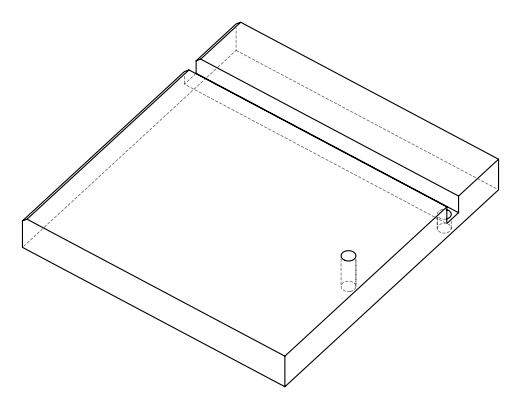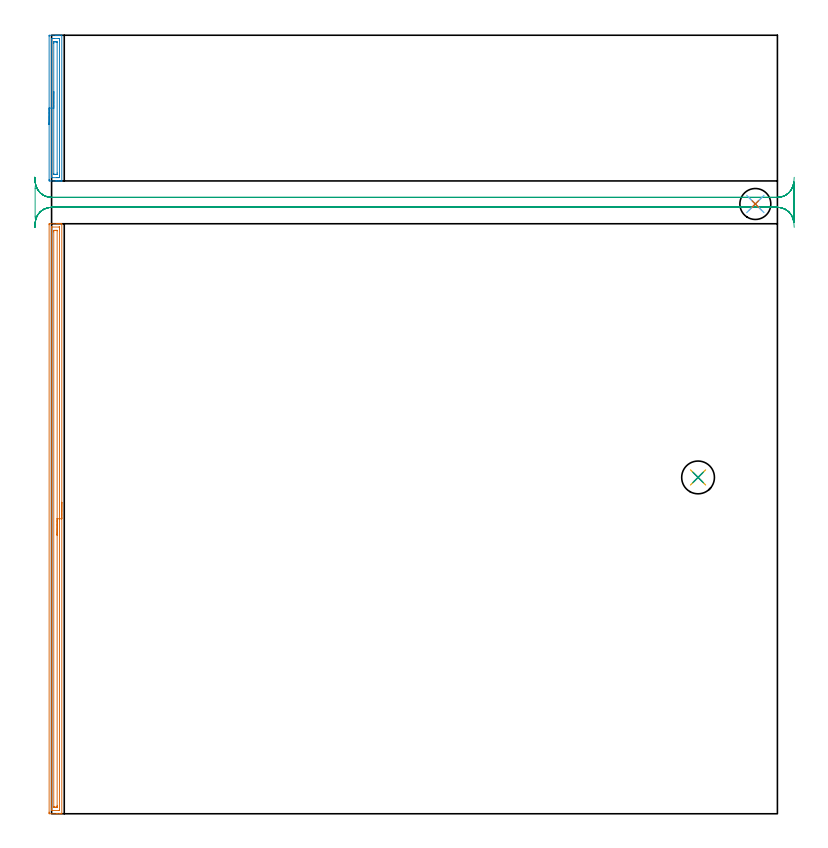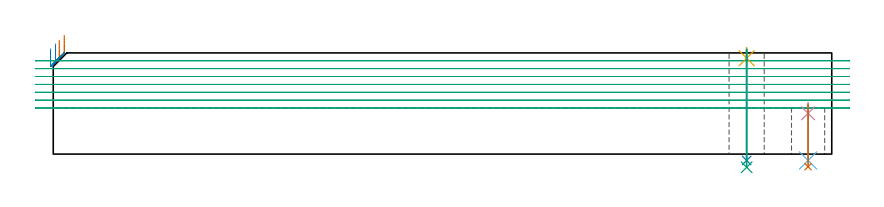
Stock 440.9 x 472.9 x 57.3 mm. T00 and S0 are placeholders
(PLAN: 9 operations, 6 tool changes, 25.8 min)
(1 AREA_MILL | FG_CHAMFER_SURFACE | UGT0205_001 | 8.81 min | 10767 mm3)
(2 AREA_MILL_1 | FG_CHAMFER_SURFACE_1 | UGT0205_001 | 2.34 min | 2764 mm3)
(3 MILL_RECTANGULAR_SLOT | SLOT_RECTANGULAR | UGT0201_094 | Follow Part, ap 5, ae 75% | 13.75 min | 357376 mm3)
(4 SPOT_DRILL | STEP1HOLE | NXT0321_9005460120000 | 0.06 min | 182 mm3)
(5 SPOT_DRILL_1 | STEP1HOLE_1 | NXT0321_9005460120000 | 0.05 min | 182 mm3)
(6 DRILL_THROUGH_HOLE_INTO_CENTER | STEP1HOLE | NXT0301_087 | 0.13 min | 2570 mm3)
(7 DRILL_TO_ENLARGE_THROUGH_HOLE | STEP1HOLE | UGT0301_256 | 0.15 min | 4478 mm3)
(8 DRILL_THROUGH_HOLE_INTO_CENTER_1 | STEP1HOLE_1 | NXT0301_087 | 0.25 min | 5858 mm3)
(9 DRILL_TO_ENLARGE_THROUGH_HOLE_1 | STEP1HOLE_1 | UGT0301_265 | 0.27 min | 11749 mm3)
(TOOL UGT0205_001 | Chamfer Mill 20 x 3 x 45 deg. | D20 FL50 Z2)
(TOOL UGT0201_094 | End mill 20 mm | D20 FL38 Z4)
(TOOL NXT0321_9005460120000 | NC Spot Drill, 142deg, 12mm, Carbide, Uncoated | D12 PA142 FL30 Z2)
(TOOL NXT0301_087 | Carbide Drill 11.6mm [860.1-1160-058A1-MM 2214] | D11.6 PA140 FL72 Z2)
(TOOL UGT0301_256 | Twist Drill 18.8 mm | D18.8 PA118 FL135 Z2)
(TOOL UGT0301_265 | Twist Drill 19.9 mm | D19.9 PA118 FL140 Z2)
(OP 1 AREA_MILL)
G17 G21 G94 G90
T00 M6
G54
G17 G0 G90 X6.2 Y189.2 S1061 M3
G43 Z67.3 H0
G94 G1 Y189.162 Z66.428 F250.
Y189.048 Z65.564
Y188.859 Z64.712
Y188.597 Z63.88
Y188.263 Z63.074
Y187.86 Z62.3
Y187.392 Z61.564
Y186.86 Z60.872
Y186.271 Z60.229
Y185.628 Z59.64
Y184.936 Z59.108
Y184.2 Z58.64
Y183.426 Z58.237
Y182.62 Z57.903
Y181.788 Z57.641
Y180.937 Z57.452
Y180.072 Z57.338
Y179.2 Z57.3
Y0.166
X6.198 Y0.01 Z57.288
X6.071 Y0.002 Z57.163
X5.938 Y0. Z57.038
X5.623 Z56.722
X4.973 Z56.068
X3.774 Z54.871
X3.224 Z54.318
X-1.148 Y0.001 Z49.949
X-1.493 Y0.01 Z49.604
X-1.498 Y0.255 Z49.601
X-1.5 Y0.612 Z49.6
Y0.972
Y357.788
X-1.498 Y358.145 Z49.601
X-1.493 Y358.39 Z49.604
X-1.148 Y358.4 Z49.949
X3.224 Z54.318
X3.774 Z54.871
X4.099 Z55.195
X4.649 Z55.745
X4.973 Z56.068
X5.623 Z56.722
X5.938 Z57.038
X6.071 Y358.398 Z57.163
X6.198 Y358.39 Z57.288
X6.2 Y358.234 Z57.3
Y179.2
X4.786 Z55.886
X4.785 Y2.59 Z55.885
X4.784 Y2.398 Z55.884
X4.78 Y2.048 Z55.88
X4.779 Y2.013 Z55.879
X4.722 Y2.009 Z55.822
X4.619 Y2.003 Z55.719
X4.488 Y2.001 Z55.588
X0.116 Z51.216
X-0.034 Y2.007 Z51.066
X-0.062 Y2.01 Z51.038
X-0.079 Y2.018 Z51.021
X-0.081 Y2.051 Z51.019
X-0.084 Y2.205 Z51.016
X-0.085 Y2.398 Z51.015
X-0.086 Y3.1 Z51.014
X-0.085 Y355.81 Z51.015
X-0.084 Y356.002 Z51.016
X-0.08 Y356.352 Z51.02
X-0.079 Y356.387 Z51.021
X-0.022 Y356.392 Z51.078
X0.082 Y356.397 Z51.182
X0.212 Y356.399 Z51.312
X4.584 Z55.684
X4.734 Y356.393 Z55.834
X4.762 Y356.39 Z55.862
X4.779 Y356.382 Z55.879
X4.781 Y356.349 Z55.881
X4.784 Y356.195 Z55.884
X4.785 Y356.002 Z55.885
X4.786 Y355.3 Z55.886
Y179.2
X3.372 Z54.472
X3.371 Y4.927 Z54.471
X3.368 Y4.184 Z54.468
X3.366 Y4.04 Z54.466
X3.355 Y4.01 Z54.455
X3.314 Y4.006 Z54.414
X3.224 Y4.003 Z54.324
X2.53 Y4. Z53.63
X1.656 Z52.756
X1.476 Z52.576
X1.416 Y4.002 Z52.516
X1.368 Y4.005 Z52.468
X1.341 Y4.009 Z52.441
X1.335 Y4.036 Z52.435
X1.331 Y4.184 Z52.431
X1.329 Y4.334 Z52.429
Y353.473
X1.333 Y354.216 Z52.433
X1.334 Y354.36 Z52.434
X1.345 Y354.39 Z52.445
X1.386 Y354.394 Z52.486
X1.476 Y354.397 Z52.576
X2.17 Y354.4 Z53.27
X3.044 Z54.144
X3.224 Z54.324
X3.284 Y354.398 Z54.384
X3.332 Y354.395 Z54.432
X3.359 Y354.391 Z54.459
X3.365 Y354.364 Z54.465
X3.369 Y354.216 Z54.469
X3.371 Y354.066 Z54.471
X3.372 Y179.2 Z54.472
Y178.328 Z54.51
Y177.464 Z54.623
Y176.612 Z54.812
Y175.78 Z55.075
Y174.974 Z55.408
Y174.2 Z55.811
Y173.464 Z56.28
Y172.772 Z56.811
Y172.129 Z57.4
Y171.54 Z58.044
Y171.009 Z58.736
Y170.54 Z59.472
Y170.137 Z60.245
Y169.803 Z61.051
Y169.541 Z61.883
Y169.352 Z62.735
Y169.238 Z63.6
Y169.2 Z64.472
G0 Z67.3
M5
M2
(OP 2 AREA_MILL_1)
G17 G21 G94 G90
T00 M6
G54
G17 G0 G90 X-1.5 Y418.65 S1061 M3
G43 Z67.3 H0
Z59.6
G94 G1 Y418.688 Z58.728 F250.
Y418.802 Z57.863
Y418.991 Z57.012
Y419.253 Z56.18
Y419.587 Z55.374
Y419.99 Z54.6
Y420.458 Z53.864
Y420.99 Z53.172
Y421.579 Z52.529
Y422.222 Z51.94
Y422.914 Z51.408
Y423.65 Z50.94
Y424.424 Z50.537
Y425.23 Z50.203
Y426.062 Z49.941
Y426.914 Z49.752
Y427.778 Z49.638
Y428.65 Z49.6
Y472.314
X-1.497 Y472.67 Z49.601
X-1.492 Y472.89 Z49.604
X-1.148 Y472.9 Z49.949
X2.35 Z53.444
X2.948 Z54.045
X3.224 Z54.321
X3.822 Z54.919
X4.099 Z55.195
X4.652 Z55.751
X4.973 Z56.072
X5.977 Z57.076
X6.09 Y472.898 Z57.182
X6.197 Y472.89 Z57.289
X6.2 Y472.759 Z57.3
Y384.541
X6.197 Y384.41 Z57.289
X6.09 Y384.402 Z57.182
X5.977 Y384.4 Z57.076
X5.295 Z56.394
X4.652 Z55.751
X4.099 Z55.195
X3.822 Z54.919
X3.224 Z54.321
X2.948 Z54.045
X2.35 Z53.444
X-1.148 Y384.401 Z49.949
X-1.492 Y384.41 Z49.604
X-1.497 Y384.63 Z49.601
X-1.5 Y384.986 Z49.6
Y385.346
Y428.65
X-0.086 Z51.014
Y469.64
X-0.085 Y470.339 Z51.015
X-0.083 Y470.531 Z51.017
X-0.079 Y470.872 Z51.021
X0.248 Y470.891 Z51.348
X0.601 Y470.897 Z51.701
X1.114 Y470.9 Z52.214
X1.476 Z52.576
X4.099 Z55.199
X4.612 Y470.899 Z55.712
X4.738 Y470.897 Z55.838
X4.761 Y470.894 Z55.861
X4.779 Y470.89 Z55.879
X4.78 Y470.863 Z55.88
X4.784 Y470.724 Z55.884
X4.785 Y470.531 Z55.885
X4.786 Y469.831 Z55.886
Y387.66
X4.785 Y386.961 Z55.885
X4.783 Y386.769 Z55.883
X4.779 Y386.428 Z55.879
X4.452 Y386.409 Z55.552
X4.099 Y386.403 Z55.199
X3.586 Y386.4 Z54.686
X3.224 Z54.324
X0.601 Z51.701
X0.088 Z51.188
X-0.038 Y386.403 Z51.062
X-0.061 Y386.406 Z51.039
X-0.079 Y386.41 Z51.021
X-0.08 Y386.437 Z51.02
X-0.084 Y386.576 Z51.016
X-0.085 Y386.769 Z51.015
X-0.086 Y387.469 Z51.014
Y428.65
X1.328 Z52.428
X1.329 Y468.008 Z52.429
X1.333 Y468.749 Z52.433
X1.336 Y468.892 Z52.436
X1.476 Y468.895 Z52.576
X2.202 Y468.9 Z53.302
X2.35 Z53.45
X3.077 Y468.899 Z54.177
X3.224 Y468.896 Z54.324
X3.365 Y468.889 Z54.465
X3.369 Y468.749 Z54.469
X3.371 Y468.6 Z54.471
Y389.292
X3.367 Y388.551 Z54.467
X3.364 Y388.408 Z54.464
X3.224 Y388.405 Z54.324
X2.498 Y388.4 Z53.598
X2.35 Z53.45
X1.623 Y388.401 Z52.723
X1.476 Y388.404 Z52.576
X1.335 Y388.411 Z52.435
X1.331 Y388.551 Z52.431
X1.329 Y388.7 Z52.429
X1.328 Y428.65 Z52.428
Y429.522 Z52.466
Y430.386 Z52.58
Y431.238 Z52.769
Y432.07 Z53.032
Y432.876 Z53.365
Y433.65 Z53.768
Y434.386 Z54.237
Y435.078 Z54.768
Y435.721 Z55.357
Y436.31 Z56.001
Y436.842 Z56.693
Y437.31 Z57.428
Y437.713 Z58.202
Y438.047 Z59.008
Y438.309 Z59.84
Y438.498 Z60.692
Y438.612 Z61.557
Y438.65 Z62.428
G0 Z67.3
M5
M2
(OP 3 MILL_RECTANGULAR_SLOT)
G17 G21 G94 G90
T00 M6
G54
G17 G0 G90 X451.102 Y386.617 S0 M3
G43 Z67.3 H0
Z52.843
G94 G1 X450.87 Y383.626 F250.
G2 X440.9 Y374.4 R10. F500.
G1 X0.
G2 X-9.726 Y382.077 R10.
G1 X-9.756 Y382.084
G3 X-10. Y379.887 R10.
G1 Y362.965
G3 X-9.75 Y360.741 R10.
G1 X-9.72 Y360.748
G2 X0. Y368.4 R10.
G1 X440.9
G2 X450.87 Y359.174 R10.
G1 X451.102 Y356.183 F250.
G0 Z67.3
X-10.202
Z48.386
G1 X-9.97 Y359.174
G2 X0. Y368.4 R10. F500.
G1 X440.9
G2 X450.87 Y359.174 R10.
G1 X450.9
Y383.626
X450.87
G2 X440.9 Y374.4 R10.
G1 X0.
G2 X-9.97 Y383.626 R10.
G1 X-10.202 Y386.617 F250.
G0 Y356.183 Z43.929
G1 X-9.97 Y359.174
G2 X0. Y368.4 R10. F500.
G1 X440.9
G2 X450.87 Y359.174 R10.
G1 X450.9
Y383.626
X450.87
G2 X440.9 Y374.4 R10.
G1 X0.
G2 X-9.97 Y383.626 R10.
G1 X-10.202 Y386.617 F250.
G0 Y356.183 Z39.471
G1 X-9.97 Y359.174
G2 X0. Y368.4 R10. F500.
G1 X440.9
G2 X450.87 Y359.174 R10.
G1 X450.9
Y383.626
X450.87
G2 X440.9 Y374.4 R10.
G1 X0.
G2 X-9.97 Y383.626 R10.
G1 X-10.202 Y386.617 F250.
G0 Y356.183 Z35.014
G1 X-9.97 Y359.174
G2 X0. Y368.4 R10. F500.
G1 X440.9
G2 X450.87 Y359.174 R10.
G1 X450.9
Y383.626
X450.87
G2 X440.9 Y374.4 R10.
G1 X0.
G2 X-9.97 Y383.626 R10.
G1 X-10.202 Y386.617 F250.
G0 Y356.183 Z30.557
G1 X-9.97 Y359.174
G2 X0. Y368.4 R10. F500.
G1 X440.9
G2 X450.87 Y359.174 R10.
G1 X450.9
Y383.626
X450.87
G2 X440.9 Y374.4 R10.
G1 X0.
G2 X-9.97 Y383.626 R10.
G1 X-10.202 Y386.617 F250.
G0 Y356.183 Z26.1
G1 X-9.97 Y359.174
G2 X0. Y368.4 R10. F500.
G1 X440.9
G2 X450.87 Y359.174 R10.
G1 X450.9
Y383.626
X450.87
G2 X440.9 Y374.4 R10.
G1 X0.
G2 X-9.97 Y383.626 R10.
G1 X-10.202 Y386.617 F250.
G0 Z67.3
M5
M2
(OP 4 SPOT_DRILL)
G17 G21 G94 G90
T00 M6
G54
G17 G0 G90 X427.5 Y370.4 S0 M3
G43 Z67.3 H0
G94 G81 G98 Z23.1 F250. R29.1
G80
M5
M2
(OP 5 SPOT_DRILL_1)
G17 G21 G94 G90
T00 M6
G54
G17 G0 G90 X392.7 Y204.3 S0 M3
G43 Z67.3 H0
G94 G81 G98 Z54.3 F250. R60.3
G80
M5
M2
(OP 6 DRILL_THROUGH_HOLE_INTO_CENTER)
G17 G21 G94 G90
T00 M6
G54
G17 G0 G90 X427.5 Y370.4 S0 M3
G43 Z67.3 H1
G94 G81 G98 Z-3.611 F250. R28.1
G80
M5
M2
(OP 7 DRILL_TO_ENLARGE_THROUGH_HOLE)
G17 G21 G94 G90
T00 M6
G54
G17 G0 G90 X427.5 Y370.4 S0 M3
G43 Z67.3 H0
G94 G81 G98 Z-7.148 F250. R28.1
G80
M5
M2
(OP 8 DRILL_THROUGH_HOLE_INTO_CENTER_1)
G17 G21 G94 G90
T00 M6
G54
G17 G0 G90 X392.7 Y204.3 S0 M3
G43 Z67.3 H1
G94 G73 G98 Z-3.611 F250. Q10.152 R59.3
G80
M5
M2
(OP 9 DRILL_TO_ENLARGE_THROUGH_HOLE_1)
G17 G21 G94 G90
T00 M6
G54
G17 G0 G90 X392.7 Y204.3 S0 M3
G43 Z67.3 H0
G94 G73 G98 Z-7.479 F250. Q16.195 R59.3
G80
M5
M2
